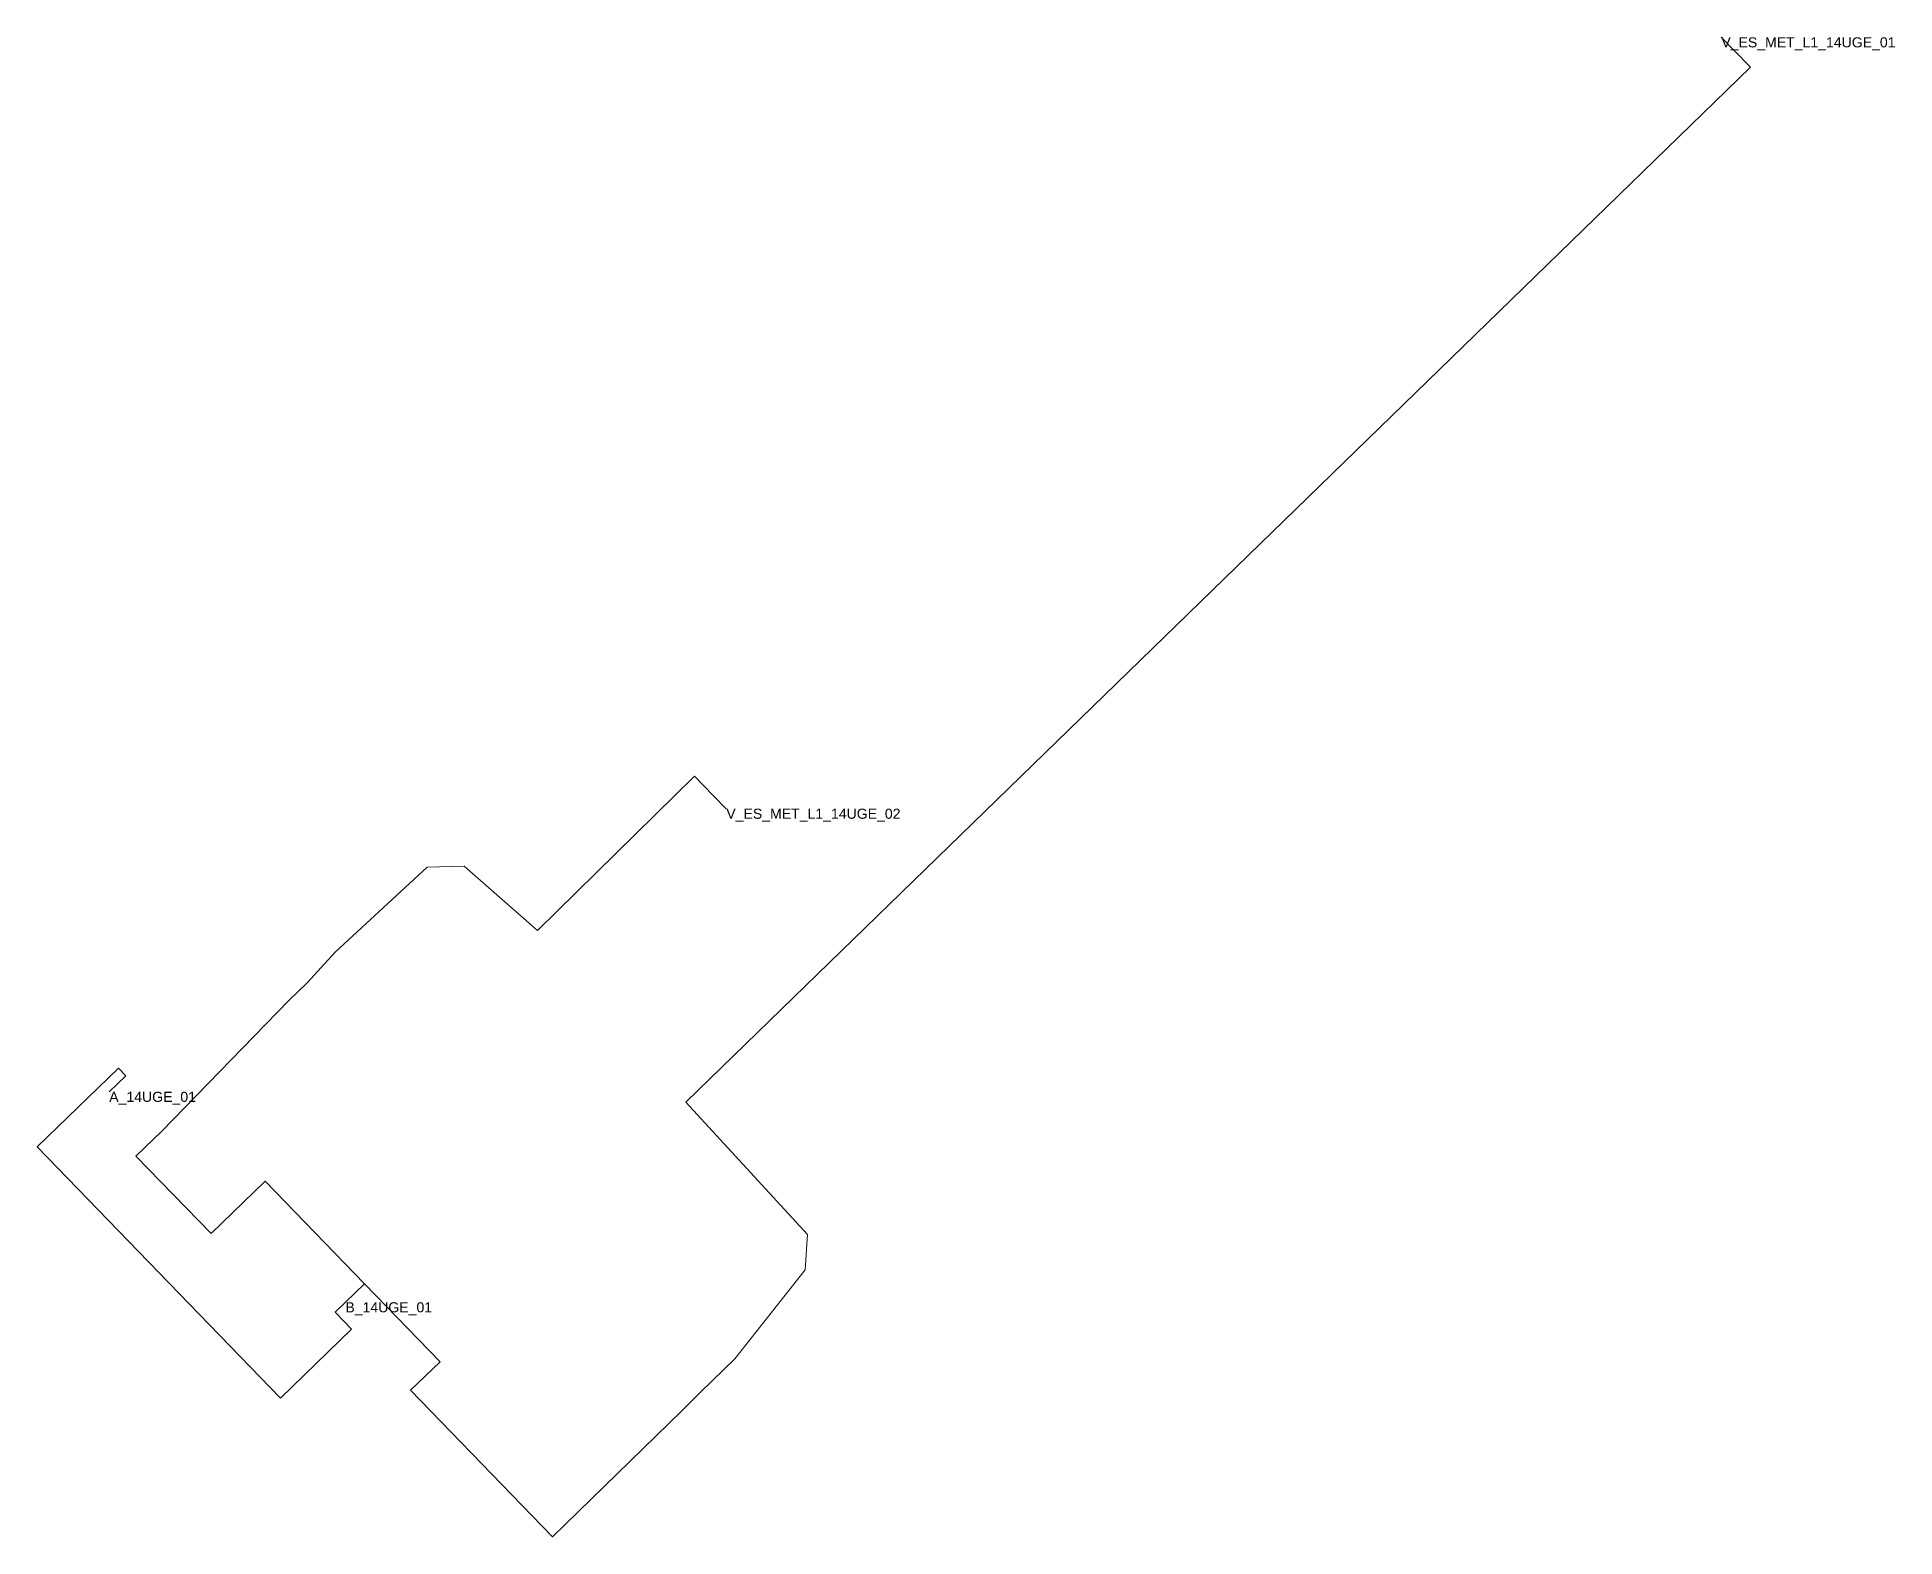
# Model space of a CAD drawing. Header units: metres. Extents: x 429613.1 to 429705.5, y 4581504.6 to 4581579.1.
import ezdxf
from ezdxf.enums import TextEntityAlignment as Align

# ---------------------------------------------------------------- set-up
doc = ezdxf.new("R2010")
doc.units = ezdxf.units.M
doc.header["$MEASUREMENT"] = 0
for name, color, linetype, lineweight, true_color in [('01_A_AccesTren_t', 40, 'Continuous', 0, 0xffd600), ('01_C_AccesExt_t', 251, 'Continuous', 0, 0x646464), ('01_I_Ascensor_l', 251, 'Continuous', 0, 0x646464), ('01_I_BarreraTarifaria_t', 251, 'Continuous', 0, 0x646464), ('01_I_Horitzontal_l', 251, 'Continuous', 0, 0x646464), ('01_I_Rampa_l', 251, 'Continuous', 0, 0x646464)]:
    doc.layers.add(name, color=color, linetype=linetype, lineweight=lineweight, true_color=true_color)
doc.styles.add('Style-Arial', font='arial.ttf')

msp = doc.modelspace()

# ---------------------------------------------------------------- linework, layer by layer
at = {"layer": '01_I_Ascensor_l'}
for p, q in [((429626.536786, 4581532.136859, -10), (429627.9328, 4581533.65735, -20)), ((429617.161912, 4581527.903594, -10), (429617.52982, 4581527.523509)), ((429646.098162, 4581511.799179, -10), (429647.796177, 4581513.453668, -20))]:
    msp.add_line(p, q, dxfattribs=at)
at = {"layer": '01_I_Horitzontal_l'}
for p, q in [((429625.630278, 4581531.260364, -10), (429626.536786, 4581532.136859, -10)), ((429616.704623, 4581526.723608), (429617.52982, 4581527.523509)), ((429628.442326, 4581516.263284, -10), (429629.392997, 4581517.183495, -10)), ((429645.162153, 4581510.862684, -10), (429646.098162, 4581511.799179, -10))]:
    msp.add_line(p, q, dxfattribs=at)
at = {"layer": '01_I_Horitzontal_l', "flags": 128}
for points, elevation in [([(429647.796177, 4581513.453668), (429651.289912, 4581517.877312), (429651.406703, 4581519.629928), (429645.364604, 4581526.210114), (429698.275173, 4581577.637808), (429697.454747, 4581578.48189)], -20), ([(429627.9328, 4581533.65735), (429632.506219, 4581537.879771), (429634.345682, 4581537.941113), (429637.983732, 4581534.730905), (429645.790357, 4581542.406742), (429646.728888, 4581541.452219)], -20), ([(429617.161912, 4581527.903594), (429613.122949, 4581523.994043), (429625.218466, 4581511.498147), (429628.753426, 4581514.919844)], -10), ([(429629.392997, 4581517.183495), (429624.459134, 4581522.280677), (429621.767203, 4581519.674998), (429618.033287, 4581523.532512), (429619.314219, 4581524.772402)], -10), ([(429629.392997, 4581517.183495), (429633.148111, 4581513.304081), (429631.686689, 4581511.889485), (429638.735378, 4581504.607474), (429639.390102, 4581505.24172)], -10), ([(429628.753426, 4581514.919844), (429627.931576, 4581515.768898), (429628.442326, 4581516.263284)], -10)]:
    msp.add_lwpolyline(points, dxfattribs=dict(at, elevation=elevation))
at = {"layer": '01_I_Rampa_l'}
for p, q in [((429697.454747, 4581578.48189, -20), (429696.827446, 4581579.124085, -20)), ((429646.728888, 4581541.452219, -20), (429647.374351, 4581540.791446, -20)), ((429619.314219, 4581524.772402, -10), (429625.630278, 4581531.260364, -10)), ((429639.390102, 4581505.24172, -10), (429645.162153, 4581510.862684, -10))]:
    msp.add_line(p, q, dxfattribs=at)

# ---------------------------------------------------------------- texts
at = {"layer": '01_A_AccesTren_t', "style": 'Style-Arial'}
for s, p in [('V_ES_MET_L1_14UGE_01', (429696.827446, 4581579.124085, -20)), ('V_ES_MET_L1_14UGE_02', (429647.374351, 4581540.791446, -20))]:
    msp.add_text(s, height=0.5, dxfattribs=at).set_placement(p, align=Align.TOP_LEFT)
at = {"layer": '01_C_AccesExt_t', "style": 'Style-Arial'}
msp.add_text('A_14UGE_01', height=0.5, dxfattribs=at).set_placement((429616.704623, 4581526.723608), align=Align.TOP_LEFT)
at = {"layer": '01_I_BarreraTarifaria_t', "style": 'Style-Arial'}
msp.add_text('B_14UGE_01', height=0.5, dxfattribs=at).set_placement((429628.442326, 4581516.263284, -10), align=Align.TOP_LEFT)

doc.saveas('drawing.dxf')
